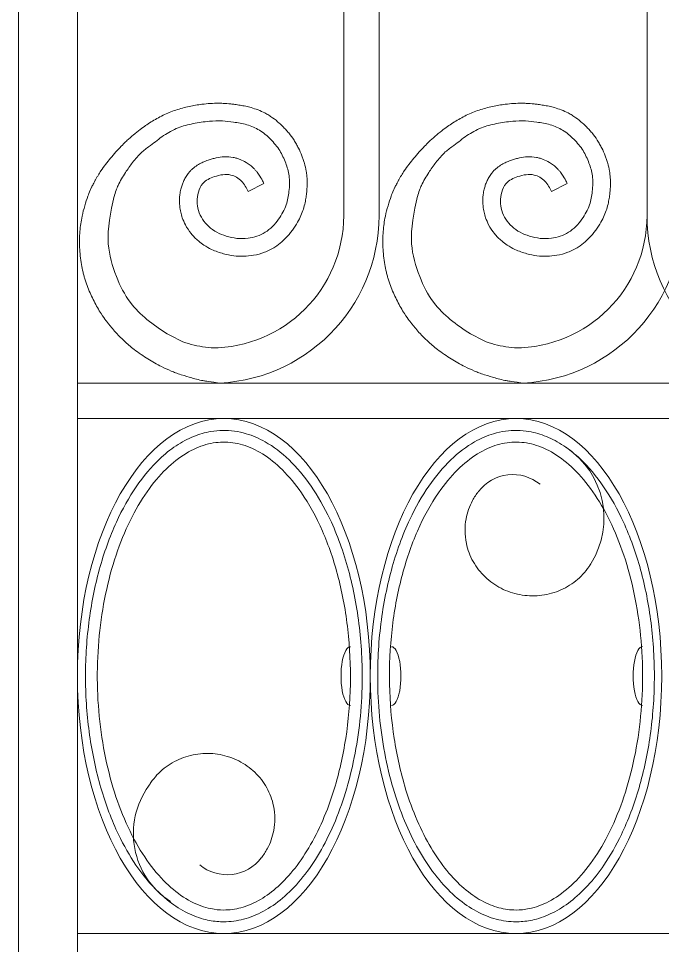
# Model space of a CAD drawing. Header units: millimetres. Extents: x -644 to 652, y 0 to 1491.
# Drawn here: x 7.2 to 164.7, y 324 to 550.8 of the extents above; entities that cross this region are included whole.
import ezdxf

# ---------------------------------------------------------------- set-up
doc = ezdxf.new("R2010")
doc.units = ezdxf.units.MM
doc.layers.add('ceco.net 171', color=7, linetype='Continuous')

msp = doc.modelspace()

# ---------------------------------------------------------------- linework, layer by layer
at = {"layer": 'ceco.net 171', "lineweight": 5}
for p, q in [((7.2, 0), (7.2, 1449.25)), ((21.6, 14.4), (21.6, 1449.25)), ((95.37, 502.56), (95.37, 771.12)), ((86.73, 502.56), (86.73, 769.17)), ((160.92, 502.56), (160.92, 628.29)), ((63.39, 508.44), (67.23, 510.43)), ((137.58, 508.44), (141.42, 510.43)), ((307.8, 461.52), (21.6, 461.52)), ((307.8, 452.88), (21.6, 452.88)), ((307.8, 326.88), (21.6, 326.88))]:
    msp.add_line(p, q, dxfattribs=at)
for centre, radius, start, end in [((54.33, 502.56), 41.04, 270, 0), ((54.33, 502.56), 32.4, 270, 0), ((128.52, 502.56), 32.4, 270, 0), ((128.52, 502.56), 41.04, 270, 0), ((201.96, 502.56), 41.04, 180, 270), ((129.54, 428.49), 20.86, 328.2977, 55.9455), ((128.09, 428.61), 10.58, 50.8035, 142.3273), ((55.12, 351.36), 19.84, 144.3047, 237.1315), ((58.21, 351.86), 10.58, 230.8035, 322.3273)]:
    msp.add_arc(centre, radius, start, end, dxfattribs=at)
msp.add_ellipse((57.42, 389.88), major_axis=(0, -63), ratio=0.568571, dxfattribs=at)
at = {"layer": 'ceco.net 171', "lineweight": 5, "extrusion": (0, 0, -1)}
msp.add_ellipse((128.88, 389.88), major_axis=(0, -63), ratio=0.565714, dxfattribs=at)
for centre in [(88.38, 389.87), (159.84, 389.88)]:
    msp.add_ellipse(centre, major_axis=(0, -7.2), ratio=0.320416, start_param=6.283185, end_param=9.424801, dxfattribs=at)
at = {"layer": 'ceco.net 171', "lineweight": 5}
msp.add_ellipse((98.43, 389.87), major_axis=(0, -7.2), ratio=0.320416, start_param=6.283185, end_param=9.424801, dxfattribs=at)
for points, knots in [([(24.81, 508.91), (24.95, 509.22), (25.07, 509.46), (25.23, 509.81), (25.43, 510.21), (25.73, 510.71), (25.85, 510.98), (26.05, 511.33), (26.17, 511.59), (26.39, 511.99), (26.53, 512.17), (26.89, 512.77), (27.11, 513.15), (27.73, 514), (28.13, 514.59), (28.89, 515.57), (29.29, 516.08), (30.12, 517.09), (30.56, 517.64), (31.4, 518.57), (31.81, 518.98), (32.69, 519.91), (33.08, 520.25), (33.61, 520.8), (33.94, 521.15), (34.39, 521.52), (34.98, 522), (35.83, 522.74), (36.38, 523.19), (37.33, 523.92), (37.93, 524.31), (38.6, 524.83), (39.15, 525.18), (40.54, 526.03), (41.51, 526.56), (43.56, 527.59), (44.59, 528.03), (46.75, 528.72), (47.84, 529.01), (49.97, 529.47), (51.01, 529.65), (52.75, 529.86), (53.43, 529.93), (54.81, 530.02), (55.51, 530.04), (56.55, 530.03), (56.88, 530.02), (57.87, 529.98), (58.51, 529.92), (59.48, 529.82), (59.81, 529.78), (60.35, 529.7), (60.56, 529.68), (60.98, 529.61), (61.2, 529.58), (61.85, 529.47), (62.3, 529.39), (63.2, 529.2), (63.65, 529.09), (64.66, 528.8), (65.22, 528.61), (66.33, 528.18), (66.88, 527.93), (67.75, 527.49), (68.08, 527.3), (68.71, 526.91), (69.02, 526.71), (69.91, 526.08), (70.46, 525.64), (71.27, 524.91), (71.56, 524.63), (72.09, 524.1), (72.33, 523.84), (72.81, 523.31), (73.05, 523.04), (73.74, 522.2), (74.17, 521.61), (74.78, 520.68), (74.97, 520.36), (75.33, 519.72), (75.5, 519.4), (75.98, 518.44), (76.26, 517.79), (76.62, 516.85), (76.73, 516.55), (76.93, 515.95), (77.03, 515.65), (77.29, 514.71), (77.45, 514.06), (77.62, 513.01), (77.67, 512.64), (77.75, 511.9), (77.77, 511.53), (77.81, 510.45), (77.79, 509.75), (77.72, 508.72), (77.69, 508.38), (77.61, 507.61), (77.55, 507.17), (77.4, 506.27), (77.31, 505.82), (77.07, 504.83), (76.92, 504.29), (76.55, 503.22), (76.34, 502.7), (75.83, 501.6), (75.52, 501.03), (74.98, 500.13), (74.76, 499.78), (74.32, 499.16), (74.12, 498.87), (73.68, 498.3), (73.45, 498.02), (72.73, 497.19), (72.2, 496.64), (71.09, 495.68), (70.53, 495.25), (69.51, 494.59), (69.09, 494.36), (68.23, 493.93), (67.8, 493.74), (66.49, 493.24), (65.59, 493), (63.87, 492.69), (63.05, 492.61), (61.42, 492.58), (60.62, 492.62), (58.98, 492.83), (58.15, 492.99), (56.85, 493.34), (56.36, 493.5), (55.39, 493.85), (54.9, 494.05), (53.78, 494.58), (53.15, 494.93), (52.08, 495.63), (51.62, 495.97), (50.86, 496.61), (50.55, 496.9), (49.96, 497.51), (49.67, 497.83), (48.87, 498.82), (48.4, 499.54), (47.71, 500.85), (47.46, 501.42), (47.1, 502.47), (46.97, 502.93), (46.76, 503.86), (46.68, 504.34), (46.53, 505.76), (46.54, 506.73), (46.72, 508.14), (46.81, 508.59), (46.99, 509.34), (47.08, 509.65), (47.29, 510.28), (47.41, 510.6), (47.69, 511.24), (47.85, 511.57), (48.23, 512.22), (48.45, 512.55), (48.87, 513.08), (49.04, 513.29), (49.4, 513.67), (49.59, 513.84), (50.15, 514.34), (50.54, 514.62), (51.3, 515.1), (51.67, 515.3), (52.35, 515.63), (52.66, 515.76), (53.16, 515.95), (53.36, 516.03), (53.72, 516.15), (53.88, 516.2), (54.2, 516.31), (54.36, 516.36), (54.86, 516.5), (55.21, 516.59), (56.19, 516.79), (56.83, 516.89), (58.22, 516.95), (58.96, 516.91), (60.01, 516.71), (60.29, 516.64), (60.84, 516.49), (61.11, 516.4), (61.89, 516.09), (62.39, 515.84), (63.22, 515.35), (63.56, 515.11), (64.14, 514.65), (64.39, 514.43), (64.8, 514.04), (64.96, 513.87), (65.27, 513.52), (65.42, 513.35), (65.82, 512.83), (66.05, 512.49), (66.58, 511.65), (66.83, 511.18), (67.11, 510.65), (67.17, 510.54), (67.23, 510.43)], [0, 0, 0, 0, 0.938689, 0.938689, 2.143991, 2.143991, 3.154332, 3.154332, 3.911141, 3.911141, 4.667949, 4.667949, 6.181566, 6.181566, 8.404073, 8.404073, 10.62658, 10.62658, 13.102091, 13.102091, 15.573724, 15.573724, 17.372488, 17.372488, 18.721921, 18.721921, 20.071354, 20.071354, 22.77022, 22.77022, 24.833062, 24.833062, 26.895903, 26.895903, 31.021587, 31.021587, 35.147271, 35.147271, 39.272955, 39.272955, 43.146545, 43.146545, 45.643216, 45.643216, 48.139887, 48.139887, 49.287545, 49.287545, 51.582861, 51.582861, 52.843849, 52.843849, 53.648432, 53.648432, 54.453014, 54.453014, 56.062179, 56.062179, 57.603868, 57.603868, 59.471659, 59.471659, 61.33945, 61.33945, 62.462031, 62.462031, 63.584612, 63.584612, 65.829775, 65.829775, 67.155027, 67.155027, 68.349006, 68.349006, 69.542986, 69.542986, 71.930946, 71.930946, 73.112753, 73.112753, 74.294561, 74.294561, 76.658176, 76.658176, 77.714632, 77.714632, 78.771088, 78.771088, 80.883999, 80.883999, 82.033908, 82.033908, 83.183817, 83.183817, 85.483635, 85.483635, 86.646911, 86.646911, 88.166115, 88.166115, 89.68532, 89.68532, 91.411182, 91.411182, 93.137045, 93.137045, 95.17609, 95.17609, 96.511033, 96.511033, 97.663327, 97.663327, 98.815621, 98.815621, 101.120208, 101.120208, 103.171393, 103.171393, 104.532647, 104.532647, 105.893901, 105.893901, 108.616409, 108.616409, 111.088189, 111.088189, 113.559969, 113.559969, 116.201891, 116.201891, 117.826451, 117.826451, 119.451011, 119.451011, 121.577799, 121.577799, 123.190034, 123.190034, 124.375334, 124.375334, 125.560633, 125.560633, 127.931233, 127.931233, 129.620785, 129.620785, 130.907206, 130.907206, 132.193628, 132.193628, 134.76647, 134.76647, 135.984627, 135.984627, 136.825306, 136.825306, 137.665984, 137.665984, 138.497459, 138.497459, 139.334354, 139.334354, 139.863337, 139.863337, 140.39232, 140.39232, 141.450285, 141.450285, 142.508251, 142.508251, 143.419386, 143.419386, 144.06149, 144.06149, 144.579644, 144.579644, 145.097798, 145.097798, 146.134107, 146.134107, 147.854073, 147.854073, 149.574039, 149.574039, 150.204177, 150.204177, 150.834315, 150.834315, 152.09459, 152.09459, 153.056236, 153.056236, 153.803314, 153.803314, 154.351666, 154.351666, 154.900017, 154.900017, 155.99672, 155.99672, 157.757892, 157.757892, 158.254283, 158.254283, 158.254283, 158.254283]), ([(99, 508.91), (99.14, 509.22), (99.26, 509.46), (99.42, 509.81), (99.62, 510.21), (99.91, 510.71), (100.04, 510.98), (100.24, 511.33), (100.36, 511.59), (100.57, 511.99), (100.72, 512.17), (101.08, 512.77), (101.3, 513.15), (101.92, 514), (102.32, 514.59), (103.08, 515.57), (103.48, 516.08), (104.31, 517.09), (104.74, 517.64), (105.59, 518.57), (106, 518.98), (106.88, 519.91), (107.26, 520.25), (107.8, 520.8), (108.13, 521.15), (108.58, 521.52), (109.17, 522), (110.02, 522.74), (110.57, 523.19), (111.51, 523.92), (112.12, 524.31), (112.79, 524.83), (113.33, 525.18), (114.73, 526.03), (115.7, 526.56), (117.75, 527.59), (118.78, 528.03), (120.93, 528.72), (122.03, 529.01), (124.16, 529.47), (125.2, 529.65), (126.94, 529.86), (127.62, 529.93), (129, 530.02), (129.7, 530.04), (130.74, 530.03), (131.07, 530.02), (132.06, 529.98), (132.7, 529.92), (133.66, 529.82), (134, 529.78), (134.54, 529.7), (134.75, 529.68), (135.17, 529.61), (135.39, 529.58), (136.04, 529.47), (136.49, 529.39), (137.39, 529.2), (137.84, 529.09), (138.85, 528.8), (139.41, 528.61), (140.52, 528.18), (141.07, 527.93), (141.94, 527.49), (142.26, 527.3), (142.9, 526.91), (143.21, 526.71), (144.1, 526.08), (144.65, 525.64), (145.46, 524.91), (145.75, 524.63), (146.28, 524.1), (146.52, 523.84), (147, 523.31), (147.24, 523.04), (147.92, 522.2), (148.36, 521.61), (148.97, 520.68), (149.16, 520.36), (149.52, 519.72), (149.69, 519.4), (150.17, 518.44), (150.45, 517.79), (150.81, 516.85), (150.92, 516.55), (151.12, 515.95), (151.21, 515.65), (151.48, 514.71), (151.64, 514.06), (151.81, 513.01), (151.86, 512.64), (151.93, 511.9), (151.96, 511.53), (152, 510.45), (151.98, 509.75), (151.91, 508.72), (151.88, 508.38), (151.79, 507.61), (151.74, 507.17), (151.59, 506.27), (151.5, 505.82), (151.26, 504.83), (151.11, 504.29), (150.74, 503.22), (150.53, 502.7), (150.02, 501.6), (149.71, 501.03), (149.17, 500.13), (148.95, 499.78), (148.51, 499.16), (148.31, 498.87), (147.87, 498.3), (147.64, 498.02), (146.92, 497.19), (146.39, 496.64), (145.28, 495.68), (144.72, 495.25), (143.7, 494.59), (143.28, 494.36), (142.42, 493.93), (141.99, 493.74), (140.67, 493.24), (139.78, 493), (138.06, 492.69), (137.24, 492.61), (135.61, 492.58), (134.8, 492.62), (133.17, 492.83), (132.34, 492.99), (131.04, 493.34), (130.55, 493.5), (129.57, 493.85), (129.09, 494.05), (127.97, 494.58), (127.34, 494.93), (126.27, 495.63), (125.81, 495.97), (125.05, 496.61), (124.74, 496.9), (124.14, 497.51), (123.86, 497.83), (123.06, 498.82), (122.59, 499.54), (121.9, 500.85), (121.65, 501.42), (121.29, 502.47), (121.16, 502.93), (120.95, 503.86), (120.87, 504.34), (120.72, 505.76), (120.73, 506.73), (120.91, 508.14), (121, 508.59), (121.18, 509.34), (121.27, 509.65), (121.47, 510.28), (121.6, 510.6), (121.88, 511.24), (122.04, 511.57), (122.42, 512.22), (122.64, 512.55), (123.05, 513.08), (123.23, 513.29), (123.59, 513.67), (123.78, 513.84), (124.34, 514.34), (124.73, 514.62), (125.49, 515.1), (125.86, 515.3), (126.54, 515.63), (126.85, 515.76), (127.35, 515.95), (127.55, 516.03), (127.91, 516.15), (128.06, 516.2), (128.39, 516.31), (128.55, 516.36), (129.05, 516.5), (129.4, 516.59), (130.37, 516.79), (131.02, 516.89), (132.41, 516.95), (133.15, 516.91), (134.2, 516.71), (134.48, 516.64), (135.03, 516.49), (135.3, 516.4), (136.08, 516.09), (136.58, 515.84), (137.41, 515.35), (137.75, 515.11), (138.33, 514.65), (138.58, 514.43), (138.98, 514.04), (139.15, 513.87), (139.46, 513.52), (139.61, 513.35), (140.01, 512.83), (140.24, 512.49), (140.77, 511.65), (141.02, 511.18), (141.3, 510.65), (141.36, 510.54), (141.42, 510.43)], [0, 0, 0, 0, 0.938689, 0.938689, 2.143991, 2.143991, 3.154332, 3.154332, 3.911141, 3.911141, 4.667949, 4.667949, 6.181566, 6.181566, 8.404073, 8.404073, 10.62658, 10.62658, 13.102091, 13.102091, 15.573724, 15.573724, 17.372488, 17.372488, 18.721921, 18.721921, 20.071354, 20.071354, 22.77022, 22.77022, 24.833062, 24.833062, 26.895903, 26.895903, 31.021587, 31.021587, 35.147271, 35.147271, 39.272955, 39.272955, 43.146545, 43.146545, 45.643216, 45.643216, 48.139887, 48.139887, 49.287545, 49.287545, 51.582861, 51.582861, 52.843849, 52.843849, 53.648432, 53.648432, 54.453014, 54.453014, 56.062179, 56.062179, 57.603868, 57.603868, 59.471659, 59.471659, 61.33945, 61.33945, 62.462031, 62.462031, 63.584612, 63.584612, 65.829775, 65.829775, 67.155027, 67.155027, 68.349006, 68.349006, 69.542986, 69.542986, 71.930946, 71.930946, 73.112753, 73.112753, 74.294561, 74.294561, 76.658176, 76.658176, 77.714632, 77.714632, 78.771088, 78.771088, 80.883999, 80.883999, 82.033908, 82.033908, 83.183817, 83.183817, 85.483635, 85.483635, 86.646911, 86.646911, 88.166115, 88.166115, 89.68532, 89.68532, 91.411182, 91.411182, 93.137045, 93.137045, 95.17609, 95.17609, 96.511033, 96.511033, 97.663327, 97.663327, 98.815621, 98.815621, 101.120208, 101.120208, 103.171393, 103.171393, 104.532647, 104.532647, 105.893901, 105.893901, 108.616409, 108.616409, 111.088189, 111.088189, 113.559969, 113.559969, 116.201891, 116.201891, 117.826451, 117.826451, 119.451011, 119.451011, 121.577799, 121.577799, 123.190034, 123.190034, 124.375334, 124.375334, 125.560633, 125.560633, 127.931233, 127.931233, 129.620785, 129.620785, 130.907206, 130.907206, 132.193628, 132.193628, 134.76647, 134.76647, 135.984627, 135.984627, 136.825306, 136.825306, 137.665984, 137.665984, 138.497459, 138.497459, 139.334354, 139.334354, 139.863337, 139.863337, 140.39232, 140.39232, 141.450285, 141.450285, 142.508251, 142.508251, 143.419386, 143.419386, 144.06149, 144.06149, 144.579644, 144.579644, 145.097798, 145.097798, 146.134107, 146.134107, 147.854073, 147.854073, 149.574039, 149.574039, 150.204177, 150.204177, 150.834315, 150.834315, 152.09459, 152.09459, 153.056236, 153.056236, 153.803314, 153.803314, 154.351666, 154.351666, 154.900017, 154.900017, 155.99672, 155.99672, 157.757892, 157.757892, 158.254283, 158.254283, 158.254283, 158.254283]), ([(56.89, 461.51), (53.9, 461.87), (52.83, 462.06), (51.9, 462.22), (50.45, 462.57), (48.75, 463.03), (48.01, 463.32), (46.46, 463.77), (46.01, 463.94), (45.25, 464.23), (44.94, 464.35), (43.73, 464.86), (42.9, 465.24), (41.65, 465.86), (41.01, 466.19), (39.32, 467.15), (38.3, 467.79), (36.6, 468.95), (36, 469.39), (35.1, 470.09), (34.61, 470.49), (33.8, 471.19), (33.4, 471.54), (32.27, 472.61), (31.84, 473.04), (30.89, 474.04), (30.48, 474.5), (29.87, 475.21), (29.41, 475.77), (29.26, 475.96), (28.65, 476.75), (28.3, 477.23), (27.85, 477.88), (26.8, 479.51), (26.21, 480.51), (25.12, 482.64), (24.62, 483.77), (23.92, 485.55), (23.71, 486.17), (23.41, 487.12), (23.31, 487.44), (23.14, 488.07), (23.05, 488.39), (22.83, 489.33), (22.69, 489.96), (22.35, 491.98), (22.19, 493.43), (22.07, 496.06), (22.09, 497.38), (22.3, 499.96), (22.48, 501.15), (23.12, 504.14), (23.62, 505.82), (24.29, 507.67), (24.48, 508.16), (24.81, 508.91)], [0, 0, 0, 0, 1.598518, 1.598518, 4.795553, 4.795553, 7.705451, 7.705451, 9.125533, 9.125533, 10.545615, 10.545615, 13.385778, 13.385778, 15.585729, 15.585729, 19.98563, 19.98563, 22.272801, 22.272801, 23.941363, 23.941363, 25.609926, 25.609926, 28.94705, 28.94705, 30.67089, 30.67089, 32.09649, 32.09649, 33.522089, 33.522089, 36.373287, 36.373287, 40.440864, 40.440864, 44.508441, 44.508441, 46.570601, 46.570601, 47.59231, 47.59231, 48.614019, 48.614019, 50.657437, 50.657437, 55.272886, 55.272886, 59.888335, 59.888335, 64.503784, 64.503784, 71.194231, 71.194231, 72.666347, 72.666347, 72.666347, 72.666347]), ([(131.08, 461.51), (128.08, 461.87), (127.02, 462.06), (126.09, 462.22), (124.63, 462.57), (122.94, 463.03), (122.2, 463.32), (120.65, 463.77), (120.2, 463.94), (119.44, 464.23), (119.13, 464.35), (117.92, 464.86), (117.09, 465.24), (115.84, 465.86), (115.2, 466.19), (113.51, 467.15), (112.48, 467.79), (110.79, 468.95), (110.19, 469.39), (109.29, 470.09), (108.8, 470.49), (107.99, 471.19), (107.58, 471.54), (106.46, 472.61), (106.03, 473.04), (105.08, 474.04), (104.67, 474.5), (104.06, 475.21), (103.6, 475.77), (103.45, 475.96), (102.84, 476.75), (102.49, 477.23), (102.04, 477.88), (100.99, 479.51), (100.4, 480.51), (99.31, 482.64), (98.81, 483.77), (98.11, 485.55), (97.9, 486.17), (97.6, 487.12), (97.5, 487.44), (97.33, 488.07), (97.24, 488.39), (97.02, 489.33), (96.88, 489.96), (96.54, 491.98), (96.38, 493.43), (96.26, 496.06), (96.28, 497.38), (96.49, 499.96), (96.66, 501.15), (97.3, 504.14), (97.81, 505.82), (98.47, 507.67), (98.67, 508.16), (99, 508.91)], [0, 0, 0, 0, 1.598518, 1.598518, 4.795553, 4.795553, 7.705451, 7.705451, 9.125533, 9.125533, 10.545615, 10.545615, 13.385778, 13.385778, 15.585729, 15.585729, 19.98563, 19.98563, 22.272801, 22.272801, 23.941363, 23.941363, 25.609926, 25.609926, 28.94705, 28.94705, 30.67089, 30.67089, 32.09649, 32.09649, 33.522089, 33.522089, 36.373287, 36.373287, 40.440864, 40.440864, 44.508441, 44.508441, 46.570601, 46.570601, 47.59231, 47.59231, 48.614019, 48.614019, 50.657437, 50.657437, 55.272886, 55.272886, 59.888335, 59.888335, 64.503784, 64.503784, 71.194231, 71.194231, 72.666347, 72.666347, 72.666347, 72.666347]), ([(57.42, 329.76), (59.03, 329.76), (60.65, 329.97), (63.87, 330.82), (65.49, 331.46), (68.67, 333.18), (70.24, 334.26), (73.31, 336.85), (74.81, 338.37), (77.67, 341.8), (79.04, 343.72), (81.6, 347.92), (82.8, 350.2), (84.98, 355.07), (85.97, 357.66), (87.71, 363.07), (88.46, 365.9), (89.71, 371.74), (90.2, 374.74), (90.92, 380.84), (91.14, 383.95), (91.35, 391.99), (91.14, 396.95), (90.02, 406.63), (89.12, 411.35), (86.7, 420.25), (85.17, 424.43), (81.99, 431.19), (80.43, 433.93), (77.06, 438.81), (75.26, 440.95), (71.49, 444.57), (69.54, 446.05), (66.01, 448.05), (64.45, 448.72), (61.93, 449.47), (60.97, 449.68), (59.05, 449.95), (58.09, 450.01), (56.17, 449.98), (55.21, 449.89), (52.82, 449.48), (51.39, 449.07), (48.55, 447.9), (47.14, 447.15), (44.35, 445.3), (42.98, 444.2), (39.66, 441.05), (37.76, 438.8), (34.22, 433.63), (32.59, 430.72), (29.5, 423.96), (28.09, 420.04), (25.82, 411.75), (24.96, 407.36), (23.82, 398.37), (23.55, 393.75), (23.61, 384.53), (23.95, 379.93), (25.21, 370.99), (26.14, 366.65), (28.52, 358.46), (29.98, 354.61), (32.95, 348.4), (34.38, 345.9), (37.16, 341.82), (38.48, 340.15), (41.21, 337.17), (42.63, 335.86), (45.52, 333.62), (46.99, 332.69), (49.96, 331.21), (51.47, 330.66), (54.19, 330), (55.41, 329.83), (56.9, 329.77), (57.16, 329.76), (57.42, 329.76)], [0, 0, 0, 0, 0.152478, 0.152478, 0.304956, 0.304956, 0.457433, 0.457433, 0.609911, 0.609911, 0.762389, 0.762389, 0.914867, 0.914867, 1.067344, 1.067344, 1.219822, 1.219822, 1.3723, 1.3723, 1.524778, 1.524778, 1.766377, 1.766377, 2.007976, 2.007976, 2.249575, 2.249575, 2.440183, 2.440183, 2.63079, 2.63079, 2.821398, 2.821398, 2.969314, 2.969314, 3.060015, 3.060015, 3.150715, 3.150715, 3.241416, 3.241416, 3.376364, 3.376364, 3.511313, 3.511313, 3.646262, 3.646262, 3.847082, 3.847082, 4.047902, 4.047902, 4.273412, 4.273412, 4.498922, 4.498922, 4.724431, 4.724431, 4.949941, 4.949941, 5.175258, 5.175258, 5.400574, 5.400574, 5.575016, 5.575016, 5.717021, 5.717021, 5.859026, 5.859026, 6.001031, 6.001031, 6.143036, 6.143036, 6.258452, 6.258452, 6.283185, 6.283185, 6.283185, 6.283185]), ([(128.88, 329.76), (127.27, 329.76), (125.65, 329.97), (122.43, 330.82), (120.81, 331.46), (117.63, 333.18), (116.06, 334.26), (112.99, 336.85), (111.49, 338.37), (108.63, 341.8), (107.26, 343.72), (104.7, 347.92), (103.5, 350.2), (101.32, 355.07), (100.33, 357.66), (98.59, 363.07), (97.84, 365.9), (96.59, 371.74), (96.1, 374.74), (95.38, 380.84), (95.16, 383.95), (94.95, 391.99), (95.16, 396.95), (96.28, 406.63), (97.18, 411.35), (99.6, 420.25), (101.13, 424.43), (104.31, 431.19), (105.87, 433.93), (109.24, 438.81), (111.04, 440.95), (114.81, 444.57), (116.76, 446.05), (120.29, 448.05), (121.85, 448.72), (124.37, 449.47), (125.33, 449.68), (127.25, 449.95), (128.21, 450.01), (130.13, 449.98), (131.09, 449.89), (133.48, 449.48), (134.91, 449.07), (137.75, 447.9), (139.16, 447.15), (141.95, 445.3), (143.32, 444.2), (146.64, 441.05), (148.54, 438.8), (152.08, 433.63), (153.71, 430.72), (156.8, 423.96), (158.21, 420.04), (160.48, 411.75), (161.34, 407.36), (162.48, 398.37), (162.75, 393.75), (162.69, 384.53), (162.35, 379.93), (161.09, 370.99), (160.16, 366.65), (157.78, 358.46), (156.32, 354.61), (153.35, 348.4), (151.92, 345.9), (149.14, 341.82), (147.82, 340.15), (145.09, 337.17), (143.67, 335.86), (140.78, 333.62), (139.31, 332.69), (136.34, 331.21), (134.83, 330.66), (132.11, 330), (130.89, 329.83), (129.4, 329.77), (129.14, 329.76), (128.88, 329.76)], [0, 0, 0, 0, 0.152478, 0.152478, 0.304956, 0.304956, 0.457433, 0.457433, 0.609911, 0.609911, 0.762389, 0.762389, 0.914867, 0.914867, 1.067344, 1.067344, 1.219822, 1.219822, 1.3723, 1.3723, 1.524778, 1.524778, 1.766377, 1.766377, 2.007976, 2.007976, 2.249575, 2.249575, 2.440183, 2.440183, 2.63079, 2.63079, 2.821398, 2.821398, 2.969314, 2.969314, 3.060015, 3.060015, 3.150715, 3.150715, 3.241416, 3.241416, 3.376364, 3.376364, 3.511313, 3.511313, 3.646262, 3.646262, 3.847082, 3.847082, 4.047902, 4.047902, 4.273412, 4.273412, 4.498922, 4.498922, 4.724431, 4.724431, 4.949941, 4.949941, 5.175258, 5.175258, 5.400574, 5.400574, 5.575016, 5.575016, 5.717021, 5.717021, 5.859026, 5.859026, 6.001031, 6.001031, 6.143036, 6.143036, 6.258452, 6.258452, 6.283185, 6.283185, 6.283185, 6.283185]), ([(57.42, 332.64), (58.81, 332.64), (60.2, 332.82), (63.01, 333.58), (64.43, 334.15), (67.29, 335.72), (68.73, 336.73), (71.57, 339.17), (72.97, 340.62), (75.67, 343.93), (76.97, 345.8), (79.41, 349.92), (80.56, 352.17), (82.64, 356.98), (83.59, 359.55), (85.61, 366.15), (86.56, 370.32), (87.89, 378.96), (88.27, 383.42), (88.45, 392.38), (88.24, 396.88), (87.24, 405.66), (86.45, 409.95), (84.36, 418.05), (83.05, 421.88), (80, 428.85), (78.26, 432), (74.91, 436.86), (73.35, 438.73), (70.15, 441.91), (68.51, 443.21), (65.24, 445.24), (63.61, 445.97), (60.39, 446.92), (58.81, 447.14), (55.63, 447.1), (54.04, 446.84), (50.82, 445.81), (49.19, 445.03), (45.91, 442.9), (44.28, 441.55), (41.09, 438.28), (39.54, 436.35), (36.62, 431.99), (35.25, 429.55), (32.76, 424.22), (31.64, 421.34), (29.7, 415.25), (28.89, 412.03), (27.59, 405.39), (27.12, 401.95), (26.53, 394.98), (26.41, 391.45), (26.55, 384.4), (26.8, 380.89), (27.65, 374.01), (28.26, 370.64), (29.8, 364.17), (30.73, 361.07), (32.89, 355.23), (34.11, 352.5), (36.77, 347.52), (38.22, 345.26), (41.26, 341.28), (42.85, 339.57), (46.09, 336.72), (47.73, 335.59), (51, 333.87), (52.62, 333.3), (55.29, 332.75), (56.35, 332.64), (57.42, 332.64)], [0, 0, 0, 0, 0.155219, 0.155219, 0.310438, 0.310438, 0.465656, 0.465656, 0.620875, 0.620875, 0.776094, 0.776094, 0.931313, 0.931313, 1.086532, 1.086532, 1.312049, 1.312049, 1.537566, 1.537566, 1.763084, 1.763084, 1.988601, 1.988601, 2.214118, 2.214118, 2.439636, 2.439636, 2.616989, 2.616989, 2.794342, 2.794342, 2.971696, 2.971696, 3.149049, 3.149049, 3.326402, 3.326402, 3.503755, 3.503755, 3.681109, 3.681109, 3.858462, 3.858462, 4.035815, 4.035815, 4.213169, 4.213169, 4.390522, 4.390522, 4.567875, 4.567875, 4.745229, 4.745229, 4.922582, 4.922582, 5.099935, 5.099935, 5.277289, 5.277289, 5.454642, 5.454642, 5.631995, 5.631995, 5.809349, 5.809349, 5.986702, 5.986702, 6.164055, 6.164055, 6.283185, 6.283185, 6.283185, 6.283185]), ([(128.88, 332.64), (127.49, 332.64), (126.1, 332.82), (123.29, 333.58), (121.87, 334.15), (119.01, 335.72), (117.57, 336.73), (114.73, 339.17), (113.33, 340.62), (110.63, 343.93), (109.33, 345.8), (106.89, 349.92), (105.74, 352.17), (103.66, 356.98), (102.71, 359.55), (100.69, 366.15), (99.74, 370.32), (98.41, 378.96), (98.03, 383.42), (97.85, 392.38), (98.06, 396.88), (99.06, 405.66), (99.85, 409.95), (101.94, 418.05), (103.25, 421.88), (106.3, 428.85), (108.04, 432), (111.39, 436.86), (112.95, 438.73), (116.15, 441.91), (117.79, 443.21), (121.06, 445.24), (122.69, 445.97), (125.91, 446.92), (127.49, 447.14), (130.67, 447.1), (132.26, 446.84), (135.48, 445.81), (137.11, 445.03), (140.39, 442.9), (142.02, 441.55), (145.21, 438.28), (146.76, 436.35), (149.68, 431.99), (151.05, 429.55), (153.54, 424.22), (154.66, 421.34), (156.6, 415.25), (157.41, 412.03), (158.71, 405.39), (159.18, 401.95), (159.77, 394.98), (159.89, 391.45), (159.75, 384.4), (159.5, 380.89), (158.65, 374.01), (158.04, 370.64), (156.5, 364.17), (155.57, 361.07), (153.41, 355.23), (152.19, 352.5), (149.53, 347.52), (148.08, 345.26), (145.04, 341.28), (143.45, 339.57), (140.21, 336.72), (138.57, 335.59), (135.3, 333.87), (133.68, 333.3), (131.01, 332.75), (129.95, 332.64), (128.88, 332.64)], [0, 0, 0, 0, 0.155219, 0.155219, 0.310438, 0.310438, 0.465656, 0.465656, 0.620875, 0.620875, 0.776094, 0.776094, 0.931313, 0.931313, 1.086532, 1.086532, 1.312049, 1.312049, 1.537566, 1.537566, 1.763084, 1.763084, 1.988601, 1.988601, 2.214118, 2.214118, 2.439636, 2.439636, 2.616989, 2.616989, 2.794342, 2.794342, 2.971696, 2.971696, 3.149049, 3.149049, 3.326402, 3.326402, 3.503755, 3.503755, 3.681109, 3.681109, 3.858462, 3.858462, 4.035815, 4.035815, 4.213169, 4.213169, 4.390522, 4.390522, 4.567875, 4.567875, 4.745229, 4.745229, 4.922582, 4.922582, 5.099935, 5.099935, 5.277289, 5.277289, 5.454642, 5.454642, 5.631995, 5.631995, 5.809349, 5.809349, 5.986702, 5.986702, 6.164055, 6.164055, 6.283185, 6.283185, 6.283185, 6.283185]), ([(147.29, 417.53), (147.11, 417.23), (146.93, 416.94), (145.83, 415.34), (144.73, 414.16), (142.22, 412.16), (140.81, 411.34), (137.82, 410.14), (136.24, 409.75), (133.02, 409.43), (131.39, 409.5), (128.21, 410.1), (126.67, 410.62), (123.8, 412.08), (122.47, 413.02), (120.16, 415.23), (119.17, 416.51), (117.62, 419.29), (117.06, 420.8), (116.52, 423.38), (116.41, 424.44), (116.41, 425.49), (116.41, 426.45), (116.5, 427.41), (116.97, 429.92), (117.51, 431.43), (118.68, 433.62), (119.17, 434.37), (119.71, 435.08)], [3.659961, 3.659961, 3.659961, 3.659961, 3.723646, 3.723646, 4.019041, 4.019041, 4.314436, 4.314436, 4.609831, 4.609831, 4.905226, 4.905226, 5.200621, 5.200621, 5.496016, 5.496016, 5.791411, 5.791411, 6.086806, 6.086806, 6.283185, 6.283185, 6.283185, 6.462091, 6.462091, 6.757486, 6.757486, 6.922732, 6.922732, 6.922732, 6.922732]), ([(39.01, 362.94), (39.19, 363.24), (39.37, 363.53), (40.47, 365.12), (41.57, 366.31), (44.08, 368.31), (45.49, 369.12), (48.48, 370.33), (50.06, 370.72), (53.28, 371.04), (54.91, 370.97), (58.09, 370.37), (59.63, 369.85), (62.5, 368.38), (63.83, 367.45), (66.14, 365.23), (67.13, 363.96), (68.68, 361.18), (69.24, 359.67), (69.78, 357.08), (69.89, 356.03), (69.89, 354.98), (69.89, 354.01), (69.8, 353.05), (69.33, 350.55), (68.79, 349.03), (67.62, 346.85), (67.13, 346.09), (66.59, 345.39)], [3.659961, 3.659961, 3.659961, 3.659961, 3.723646, 3.723646, 4.019041, 4.019041, 4.314436, 4.314436, 4.609831, 4.609831, 4.905226, 4.905226, 5.200621, 5.200621, 5.496016, 5.496016, 5.791411, 5.791411, 6.086806, 6.086806, 6.283185, 6.283185, 6.283185, 6.462091, 6.462091, 6.757486, 6.757486, 6.922732, 6.922732, 6.922732, 6.922732])]:
    msp.add_open_spline(points, degree=3, knots=knots, dxfattribs=at)
for points in [[(30.56, 507.16), (31.06, 508.74), (31.56, 509.93), (33.34, 513.06), (35.09, 515.53), (37.4, 518.11), (39.49, 519.72), (42.69, 522.11), (46.23, 524.01), (49.91, 525.04), (53.88, 525.62), (57.06, 525.69), (59.76, 525.42), (63.07, 524.76), (66.11, 523.44), (68.86, 521.21), (71.08, 518.43), (72.54, 515.41), (73.36, 512.3), (73.35, 508.47), (72.66, 505.18), (70.82, 501.69), (67.52, 498.45), (63.34, 497), (57.96, 497.53), (53.72, 499.86), (51.23, 503.78), (51.19, 508.3), (52.25, 510.38), (55.13, 512.07), (59.16, 512.47), (61.73, 510.99), (63.39, 508.44)], [(104.75, 507.16), (105.25, 508.74), (105.74, 509.93), (107.52, 513.06), (109.28, 515.53), (111.59, 518.11), (113.68, 519.72), (116.88, 522.11), (120.42, 524.01), (124.1, 525.04), (128.07, 525.62), (131.24, 525.69), (133.95, 525.42), (137.26, 524.76), (140.29, 523.44), (143.05, 521.21), (145.27, 518.43), (146.73, 515.41), (147.55, 512.3), (147.54, 508.47), (146.85, 505.18), (145.01, 501.69), (141.71, 498.45), (137.52, 497), (132.15, 497.53), (127.9, 499.86), (125.41, 503.78), (125.38, 508.3), (126.44, 510.38), (129.32, 512.07), (133.35, 512.47), (135.92, 510.99), (137.58, 508.44)], [(54.33, 470.16), (48.76, 471.21), (43.59, 473.65), (38.62, 477.14), (34.56, 481.29), (31.14, 487.63), (29.16, 495.62), (30.59, 507.3)], [(128.52, 470.16), (122.95, 471.21), (117.77, 473.65), (112.8, 477.14), (108.75, 481.29), (105.33, 487.63), (103.35, 495.62), (104.78, 507.3)]]:
    msp.add_spline(points, degree=3, dxfattribs=at)

doc.saveas('drawing.dxf')
